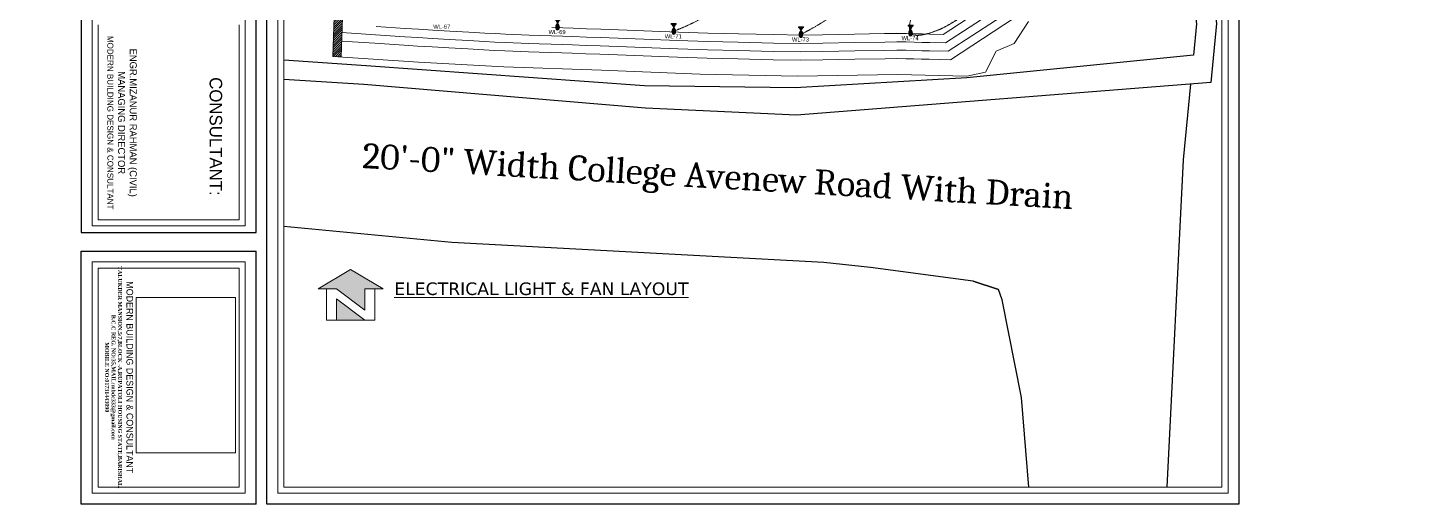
# Model space of a CAD drawing. Header units: inches. Extents: x 109699 to 44449955, y -10987 to 15824140.
# Drawn here: x 192143 to 193801, y -4569 to -4000 of the extents above; entities that cross this region are included whole.
import ezdxf

# ---------------------------------------------------------------- set-up
doc = ezdxf.new("R2010")
doc.units = ezdxf.units.IN
doc.header["$LTSCALE"] = 5
doc.header["$MEASUREMENT"] = 0
doc.linetypes.add('DASHED2', pattern=[0.375, 0.25, -0.125])
doc.layers.get('0').update_dxf_attribs({"color": 123})
for name, color, linetype, lineweight in [('@NORMAL', 7, 'Continuous', 5), ('dimen', 20, 'Continuous', 15), ('E-Con-Point', 5, 'DASHED2', 13), ('E-WL-Wall-Light', 232, 'Continuous', 15), ('HATCH2', 253, 'Continuous', 15), ('leter', 140, 'Continuous', 13), ('Road (Pucca)', 202, 'Continuous', 25), ('STAIR', 8, 'Continuous', 13), ('Text', 7, 'Continuous', 0), ('Wall-01', 250, 'Continuous', 50), ('WALL-1', 8, 'Continuous', 9)]:
    doc.layers.add(name, color=color, linetype=linetype, lineweight=lineweight)
doc.styles.add('AR8', font='swisscl.ttf')
doc.styles.get("Standard").update_dxf_attribs({"font": 'times.ttf'})
doc.styles.add('text', font='arial.ttf')
picture_1 = doc.add_image_def('image1.png', size_in_pixel=(745, 477))

# ---------------------------------------------------------------- blocks, each defined once
blk = doc.blocks.new('zxczxczxcz')
at = {"layer": '@NORMAL'}
for points in [[(177327.5, -15450.1), (175295.2, -15450.1), (175295.2, -14276.8), (177327.5, -14276.8)], [(177319.9, -15442.5), (175302.8, -15442.5), (175302.8, -14284.5), (177319.9, -14284.5)]]:
    blk.add_lwpolyline(points, close=True, dxfattribs=at)
at = {"layer": 'Text', "lineweight": 30}
for p, q in [((177028.8, -15692.6), (177028.8, -15476.8)), ((177340.9, -15476.8), (177028.8, -15476.8)), ((177340.9, -15476.8), (177340.9, -15692.6)), ((177340.9, -15692.6), (177028.8, -15692.6))]:
    blk.add_line(p, q, dxfattribs=at)
at = {"layer": 'Text'}
for p, q in [((177340.9, -15692.6), (177340.9, -15476.8)), ((177340.9, -15692.6), (177340.9, -15476.8)), ((176742, -15490.2), (176997.7, -15490.2)), ((176749.6, -15497.8), (176990.1, -15497.8)), ((176990.1, -15497.8), (176990.1, -15671.6)), ((176997.7, -15490.2), (176997.7, -15679.2)), ((177042.2, -15490.2), (177327.5, -15490.2)), ((177042.2, -15679.2), (177042.2, -15490.2)), ((177049.8, -15497.8), (177319.9, -15497.8)), ((177049.8, -15671.6), (177049.8, -15497.8)), ((177319.9, -15497.8), (177319.9, -15671.6)), ((177327.5, -15490.2), (177327.5, -15679.2)), ((176990.1, -15671.6), (176749.6, -15671.6)), ((177319.9, -15671.6), (177049.8, -15671.6)), ((176997.7, -15679.2), (176742, -15679.2)), ((177327.5, -15679.2), (177042.2, -15679.2))]:
    blk.add_line(p, q, dxfattribs=at)
at = {"layer": 'Text', "lineweight": 30}
blk.add_lwpolyline([(177005.9, -15476.8), (175281.8, -15476.8), (175281.8, -15692.6), (177005.9, -15692.6)], close=True, dxfattribs=at)
at = {"layer": 'Text'}
blk.add_lwpolyline([(176997.7, -15490.2), (175295.2, -15490.2), (175295.2, -15679.2), (176997.7, -15679.2)], close=True, dxfattribs=at)
at = {"layer": 'WALL-1', "lineweight": 30}
blk.add_line((177340.9, -14263.5), (177340.9, -15463.5), dxfattribs=at)
blk.add_lwpolyline([(177340.9, -15463.5), (175281.8, -15463.5), (175281.8, -14263.5), (177340.9, -14263.5)], close=True, dxfattribs=at)
at = {"layer": 'leter', "insert": (177184.4, -15628.6), "char_height": 3.9766, "width": 400.68, "attachment_point": 2}
blk.add_mtext('{\\fFranklin Gothic Medium|b0|i0|c0|p34;\\H2.066x;\\C5;MODERN BUILDING DESIGN & CONSULTANT\\H1.2x; \\C256; \\P\\fTimes New Roman|b1|i0|c0|p18;\\H0.4899x;\\C7;TALUKDER MANSION,5/7,BLOCK -A,RUPATOLI HOUSING STATE,BARISHAL.\\PB.C.C REG. NO:35,MAIL:mbdc333@gmail.com\\PMOBILE NO:01731443090\\P\\fFranklin Gothic Medium|b0|i0|c0|p34;\\H0.8231x;\\C256;                             }', dxfattribs=at)
at = {"layer": 'Text'}
for s, insert, char_height, width, attachment_point in [('{\\fFranklin Gothic Medium|b0|i0|c0|p34;\\C1;CONSULTANT:}', (176814.3, -15518.7, 279.5), 15.479, 414.227, 1), ('{\\fFranklin Gothic Medium|b0|i0|c0|p34;\\C0;ENGR.MIZANUR RAHMAN (CIVIL)\\PMANAGING DIRECTOR\\P\\H0.8571x;MODERN BUILDING DESIGN & CONSULTANT}', (176870.4, -15624.1, -11.9), 8.668, 331.382, 2)]:
    blk.add_mtext(s, dxfattribs=dict(at, insert=insert, char_height=char_height, width=width, attachment_point=attachment_point))
at = {"layer": '@NORMAL', "color": 0}
image = blk.add_image(picture_1, insert=(177085.8, -15624.9), size_in_units=(191.9, 122.8), rotation=0, dxfattribs=dict(at, brightness=35, contrast=59))
image.dxf.flags = 7
blk = doc.blocks.new('mnb')
at = {"layer": 'dimen'}
h = blk.add_hatch(color=256, dxfattribs=at)
h.paths.add_polyline_path([(-27.5, 26.5), (-11.9, 26.5), (11.9, 8.5), (11.9, 26.5), (27.5, 26.5), (0, 42.8)])
h.paths.add_polyline_path([(11.9, 0), (-11.9, 18), (-11.9, 0)])
for p, q in [((0, 42.8), (-27.5, 26.5)), ((0, 42.8), (27.5, 26.5)), ((-27.5, 26.5), (-11.9, 26.5)), ((-27.5, 26.5), (-11.9, 26.5)), ((-13.3, 26.5), (-27.5, 26.5)), ((-20.4, 26.5), (-20.4, 0)), ((-11.9, 26.5), (-13.3, 26.5)), ((-11.9, 26.5), (-13.3, 26.5)), ((11.9, 8.5), (-11.9, 26.5)), ((11.9, 26.5), (27.5, 26.5)), ((11.9, 26.5), (11.9, 8.5)), ((13.4, 26.5), (27.5, 26.5)), ((20.4, 26.5), (20.4, 0)), ((-11.9, 18), (11.9, 0)), ((-11.9, 18), (-11.9, 0)), ((-20.4, 0), (20.4, 0))]:
    blk.add_line(p, q, dxfattribs=at)
blk = doc.blocks.new('mlll')
at = {"layer": 'dimen'}
h = blk.add_hatch(color=256, dxfattribs=at)
h.paths.add_polyline_path([(32429.3, -2547004.5), (32451.4, -2547004.5), (32485.1, -2547030), (32485.1, -2547004.5), (32507.1, -2547004.5), (32468.2, -2546981.4)])
h.paths.add_polyline_path([(32485.1, -2547042), (32451.4, -2547016.5), (32451.4, -2547042)])
for p, q in [((32468.2, -2546981.4), (32429.3, -2547004.5)), ((32468.2, -2546981.4), (32507.1, -2547004.5)), ((32429.3, -2547004.5), (32451.4, -2547004.5)), ((32429.3, -2547004.5), (32451.4, -2547004.5)), ((32449.4, -2547004.5), (32429.3, -2547004.5)), ((32451.4, -2547004.5), (32449.4, -2547004.5)), ((32451.4, -2547004.5), (32449.4, -2547004.5)), ((32485.1, -2547030), (32451.4, -2547004.5)), ((32485.1, -2547004.5), (32507.1, -2547004.5)), ((32485.1, -2547004.5), (32485.1, -2547030)), ((32487.1, -2547004.5), (32507.1, -2547004.5)), ((32497.1, -2547004.5), (32497.1, -2547042)), ((32451.4, -2547016.5), (32485.1, -2547042)), ((32451.4, -2547016.5), (32451.4, -2547042))]:
    blk.add_line(p, q, dxfattribs=at)
at = {"layer": 'Wall-01', "xscale": 1.415232000028482, "yscale": 1.415232000028482, "zscale": 1.415232000028482}
blk.add_blockref('mnb', (32468.2, -2547042), dxfattribs=at)
blk = doc.blocks.new('E-W-LIGHT')
at = {"linetype": 'ByBlock', "ltscale": 0.5}
h = blk.add_hatch(color=256, dxfattribs=at)
h.dxf.hatch_style = 1
h.set_gradient(color1=(255, 255, 255), color2=(255, 255, 0), name='CYLINDER')
edge = h.paths.add_edge_path()
edge.add_spline(control_points=[(-96.7, 1.2), (-96.9, 1.2), (-97.1, 1.2), (-97.5, 1.1), (-97.7, 0.9), (-98.2, 0.6), (-98.4, 0.4), (-98.9, -0.2), (-99.2, -0.6), (-99.8, -1.6), (-100.1, -2.5), (-100.7, -4.4), (-100.8, -5.4), (-101, -7.6), (-101, -8.7), (-100.7, -10.8), (-100.5, -11.8), (-99.9, -13.6), (-99.5, -14.4), (-98.8, -15.5), (-98.5, -15.8), (-97.8, -16.4), (-97.5, -16.5), (-97, -16.7), (-96.8, -16.7), (-96.4, -16.7), (-96.2, -16.7), (-95.8, -16.5), (-95.5, -16.3), (-95, -15.9), (-94.7, -15.6), (-94.2, -14.8), (-93.9, -14.4), (-93.3, -13.1), (-93, -12.1), (-92.6, -10), (-92.5, -8.9), (-92.5, -6.6), (-92.6, -5.5), (-93, -3.4), (-93.3, -2.4), (-94, -1), (-94.3, -0.4), (-95.1, 0.5), (-95.4, 0.8), (-96, 1.1), (-96.2, 1.2), (-96.5, 1.2), (-96.6, 1.2), (-96.7, 1.2)], knot_values=[0, 0, 0, 0, 0.194198, 0.194198, 0.388396, 0.388396, 0.582593, 0.582593, 0.776791, 0.776791, 1.110217, 1.110217, 1.443642, 1.443642, 1.777067, 1.777067, 2.110493, 2.110493, 2.443918, 2.443918, 2.701496, 2.701496, 2.959074, 2.959074, 3.169612, 3.169612, 3.38015, 3.38015, 3.590688, 3.590688, 3.801226, 3.801226, 4.011764, 4.011764, 4.36014, 4.36014, 4.708517, 4.708517, 5.056894, 5.056894, 5.405271, 5.405271, 5.69308, 5.69308, 5.980888, 5.980888, 6.192897, 6.192897, 6.283185, 6.283185, 6.283185, 6.283185], degree=3, periodic=0)
at = {"layer": 'E-WL-Wall-Light', "linetype": 'ByBlock', "ltscale": 0.5}
h = blk.add_hatch(color=256, dxfattribs=at)
h.dxf.hatch_style = 1
edge = h.paths.add_edge_path()
edge.add_ellipse((-96.7, -7.7), major_axis=(0, 10.7), ratio=0.5593, start_angle=187.7377, end_angle=531.0374)
edge.add_arc((-112, -18.5), 14.4, -60.536, 0.5737, ccw=False)
edge.add_line((-104.9, -31), (-104.9, -33.1))
edge.add_line((-104.9, -33.1), (-88.6, -33.1))
edge.add_line((-88.6, -33.1), (-88.6, -31))
edge.add_arc((-81.5, -18.5), 14.4, 179.5596, 240.536, ccw=False)
edge = h.paths.add_edge_path(flags=16)
edge.add_spline(control_points=[(-96.7, 1.2), (-96.9, 1.2), (-97.1, 1.2), (-97.5, 1.1), (-97.7, 0.9), (-98.2, 0.6), (-98.4, 0.4), (-98.9, -0.2), (-99.2, -0.6), (-99.8, -1.6), (-100.1, -2.5), (-100.7, -4.4), (-100.8, -5.4), (-101, -7.6), (-101, -8.7), (-100.7, -10.8), (-100.5, -11.8), (-99.9, -13.6), (-99.5, -14.4), (-98.8, -15.5), (-98.5, -15.8), (-97.8, -16.4), (-97.5, -16.5), (-97, -16.7), (-96.8, -16.7), (-96.4, -16.7), (-96.2, -16.7), (-95.8, -16.5), (-95.5, -16.3), (-95, -15.9), (-94.7, -15.6), (-94.2, -14.8), (-93.9, -14.4), (-93.3, -13.1), (-93, -12.1), (-92.6, -10), (-92.5, -8.9), (-92.5, -6.6), (-92.6, -5.5), (-93, -3.4), (-93.3, -2.4), (-94, -1), (-94.3, -0.4), (-95.1, 0.5), (-95.4, 0.8), (-96, 1.1), (-96.2, 1.2), (-96.5, 1.2), (-96.6, 1.2), (-96.7, 1.2)], knot_values=[0, 0, 0, 0, 0.194198, 0.194198, 0.388396, 0.388396, 0.582593, 0.582593, 0.776791, 0.776791, 1.110217, 1.110217, 1.443642, 1.443642, 1.777067, 1.777067, 2.110493, 2.110493, 2.443918, 2.443918, 2.701496, 2.701496, 2.959074, 2.959074, 3.169612, 3.169612, 3.38015, 3.38015, 3.590688, 3.590688, 3.801226, 3.801226, 4.011764, 4.011764, 4.36014, 4.36014, 4.708517, 4.708517, 5.056894, 5.056894, 5.405271, 5.405271, 5.69308, 5.69308, 5.980888, 5.980888, 6.192897, 6.192897, 6.283185, 6.283185, 6.283185, 6.283185], degree=3, periodic=0)
for p, q in [((-104.9, -31), (-104.9, -33.1)), ((-104.9, -33.1), (-88.6, -33.1)), ((-88.6, -33.1), (-88.6, -31))]:
    blk.add_line(p, q)
at = {"linetype": 'ByBlock', "ltscale": 0.5}
for centre, start, end in [((-112, -18.5), 299.464, 0.5737), ((-81.5, -18.5), 179.4263, 240.536)]:
    blk.add_arc(centre, 14.4, start, end, dxfattribs=at)
blk.add_ellipse((-96.7, -7.7), major_axis=(0, 10.7), ratio=0.5593, start_param=3.276641, end_param=9.268351, dxfattribs=at)
blk.add_open_spline([(-96.7, 1.2), (-96.9, 1.2), (-97.1, 1.2), (-97.5, 1.1), (-97.7, 0.9), (-98.2, 0.6), (-98.4, 0.4), (-98.9, -0.2), (-99.2, -0.6), (-99.8, -1.6), (-100.1, -2.5), (-100.7, -4.4), (-100.8, -5.4), (-101, -7.6), (-101, -8.7), (-100.7, -10.8), (-100.5, -11.8), (-99.9, -13.6), (-99.5, -14.4), (-98.8, -15.5), (-98.5, -15.8), (-97.8, -16.4), (-97.5, -16.5), (-97, -16.7), (-96.8, -16.7), (-96.4, -16.7), (-96.2, -16.7), (-95.8, -16.5), (-95.5, -16.3), (-95, -15.9), (-94.7, -15.6), (-94.2, -14.8), (-93.9, -14.4), (-93.3, -13.1), (-93, -12.1), (-92.6, -10), (-92.5, -8.9), (-92.5, -6.6), (-92.6, -5.5), (-93, -3.4), (-93.3, -2.4), (-94, -1), (-94.3, -0.4), (-95.1, 0.5), (-95.4, 0.8), (-96, 1.1), (-96.2, 1.2), (-96.5, 1.2), (-96.6, 1.2), (-96.7, 1.2)], degree=3, knots=[0, 0, 0, 0, 0.194198, 0.194198, 0.388396, 0.388396, 0.582593, 0.582593, 0.776791, 0.776791, 1.110217, 1.110217, 1.443642, 1.443642, 1.777067, 1.777067, 2.110493, 2.110493, 2.443918, 2.443918, 2.701496, 2.701496, 2.959074, 2.959074, 3.169612, 3.169612, 3.38015, 3.38015, 3.590688, 3.590688, 3.801226, 3.801226, 4.011764, 4.011764, 4.36014, 4.36014, 4.708517, 4.708517, 5.056894, 5.056894, 5.405271, 5.405271, 5.69308, 5.69308, 5.980888, 5.980888, 6.192897, 6.192897, 6.283185, 6.283185, 6.283185, 6.283185], dxfattribs=at)

msp = doc.modelspace()

# ---------------------------------------------------------------- hatches: boundary and pattern name
at = {"layer": 'HATCH2'}
h = msp.add_hatch(dxfattribs=at)
h.set_pattern_fill('ANSI31', color=256, scale=15)
h.set_pattern_definition([(45, (140774.1269, 2531389.2565), (-1.3258252147, 1.3258252147), [])])
h.paths.add_polyline_path([(192507.1, -4034), (192508.6, -3989), (192511, -3920.1), (192512.3, -3884.6), (192513.1, -3809.4), (192513.5, -3777.2), (192508.6, -3709.2), (192504.3, -3643), (192500.4, -3582), (192497.2, -3523.7), (192494.9, -3482.3), (192493.5, -3458), (192491.8, -3374.1), (192490.7, -3316.5), (192486.2, -3233.8), (192485.2, -3215.6), (192483.3, -3151.9), (192481.7, -3096.9), (192480.1, -3047.6), (192479.3, -3021.7), (192477.4, -2963.9), (192476.4, -2931.2), (192766.4, -2911.3), (192880.3, -2903.5), (193086.6, -2889.4), (193240.7, -2878.8), (193242.5, -2888.7), (193193.4, -2892.1), (193115.6, -2897.4), (193017.6, -2904.1), (192894.6, -2912.6), (192661.6, -2928.6), (192486.7, -2940.5), (192490.3, -3055.3), (192493.5, -3161), (192495.3, -3217.2), (192497.8, -3263.2), (192500.7, -3316.1), (192503.5, -3457.6), (192510.4, -3581.4), (192522.9, -3769), (192522.6, -3856.8), (192518.7, -3985.9), (192517.1, -4034.7)])

# ---------------------------------------------------------------- linework, layer by layer
at = {"layer": 'E-Con-Point', "ltscale": 0.5}
for points in [[(192921, -3855.6, 0.1), (192919.2, -3848.1, 0), (192888.9, -3843.5), (192857.5, -3847.9), (192852.3, -3857.6, 0.1), (192852, -3872.7), (192851.4, -3909.3, 0), (192851.4, -3915.7, 0), (192881.4, -3922.5), (192914.6, -3922.4), (192956.9, -3926.1), (192972.2, -3942, 0), (192968.3, -3967.1), (192914.7, -4004, 0.3)], [(193065.5, -3857, 0.1), (193054.2, -3872.4), (193031, -3884.7, 0), (193004.5, -3883.9), (192997.2, -3861.3, 0.1), (192989.8, -3896.5, 0), (192988.4, -3910.2, 0), (192989.8, -3920.5, 0), (193004.9, -3925.2), (193026.8, -3924.1), (193061.3, -3922.4), (193097.8, -3926.5), (193129.5, -3941.3, 0.2), (193123.7, -3962.7), (193092.1, -3993.6), (193066.8, -4007.8, 0.3)], [(193150.8, -3861.3, 0.1), (193155.2, -3882), (193165.5, -3883.5), (193190.6, -3873.5), (193208.4, -3861.6, 0), (193225, -3855.6, 0.1), (193235.5, -3855.6, 0.1), (193272.8, -3878.2), (193284.3, -3892.7), (193292.9, -3919.9), (193294.5, -3931.3, 11.1), (193294, -3955.2), (193289, -3969.5, 0.3), (193279.2, -3977.3, 0.3), (193265.8, -3983.5), (193240.4, -3998), (193224.6, -4004.9), (193197.8, -4006.1, 0.3), (193198.5, -3987.2), (193209.4, -3942.6), (193212.4, -3904.6), (193176.9, -3908.3), (193145.7, -3919.1, 0.2), (193147.1, -3933.1, 0.2)]]:
    msp.add_spline(points, degree=3, dxfattribs=at)
at = {"layer": 'Road (Pucca)', "color": 8, "ltscale": 0.3}
for points in [[(193331.3, -2595.6), (193357.4, -2739.8), (193456.1, -3304.5), (193495.9, -3660.2), (193539.4, -3995.2), (193535.8, -4032.7)], [(193355.7, -2595.6), (193381, -2735.6), (193479.8, -3301.1), (193519.8, -3657.3), (193563.6, -3994.8), (193556.7, -4065.3)], [(193535.8, -4032.7), (193264.9, -4059.5), (193059.7, -4071.6), (192879.7, -4069.1), (192547.2, -4045.3), (192448.7, -4038.6)], [(193556.7, -4065.3), (193061.3, -4104.2), (192880.8, -4096), (192544.5, -4067.7), (192448.7, -4061.5)], [(193532.4, -4067.2), (193523.7, -4157.7), (193504, -4548.5)], [(193272.6, -4302.5), (193149.7, -4286.2), (193094, -4280), (192649.5, -4256.1), (192448.7, -4237.3)], [(193339.3, -4548.5), (193330.2, -4441.3), (193307.4, -4324.8), (193302.9, -4312.4), (193272.6, -4302.5), (193302.9, -4312.4)]]:
    msp.add_lwpolyline(points, dxfattribs=at)
at = {"layer": 'STAIR'}
for p, q in [((193236.8, -4007.8, 0.3), (193312.7, -3958.3, 0.3)), ((193239.7, -4017.9, 0.3), (193320, -3965.5, 0.3)), ((193242.6, -4028, 0.3), (193327.4, -3972.7, 0.3)), ((193245.4, -4038, 0.3), (193334.7, -3979.8, 0.3))]:
    msp.add_line(p, q, dxfattribs=at)
at = {"layer": 'STAIR', "elevation": 0.3}
for points in [[(192518.1, -4005.7), (192558.3, -4008.3), (192593.2, -4010.7), (192609, -4011.7), (192626.3, -4012.7), (192646.4, -4013.8), (192669.2, -4015.1), (192688.5, -4016.2), (192700.9, -4016.9), (192713.2, -4017.6), (192732.3, -4018.3), (192741.6, -4018.6), (192754, -4019), (192768.3, -4019.5), (192781.4, -4020), (192793.7, -4020.4), (192809.9, -4021), (192826.7, -4021.5), (192858.2, -4022.7), (192888.4, -4023.9), (192919.5, -4025.1), (192954.9, -4026.3), (192991.5, -4027.1), (193033.8, -4028.1), (193066.5, -4028.7), (193092.9, -4028.2), (193131, -4027.5), (193167, -4026.9), (193181.4, -4026.6), (193192.2, -4026.8), (193202, -4027), (193211.2, -4027.3), (193220.4, -4027.5), (193242.6, -4028)], [(192558.9, -3998.4), (192593.9, -4000.7), (192609.6, -4001.7), (192626.9, -4002.7), (192647, -4003.9), (192669.8, -4005.1), (192689.1, -4006.2), (192701.5, -4006.9), (192713.6, -4007.6), (192732.7, -4008.3), (192742, -4008.6), (192754.3, -4009), (192768.6, -4009.5), (192781.7, -4010), (192794, -4010.4), (192810.3, -4011), (192827.1, -4011.5), (192858.6, -4012.7), (192888.8, -4013.9), (192919.9, -4015.1), (192955.2, -4016.3), (192991.8, -4017.1), (193034, -4018.1), (193066.5, -4018.7), (193092.7, -4018.2), (193130.8, -4017.5), (193166.8, -4016.9), (193181.4, -4016.6), (193192.5, -4016.8), (193202.2, -4017), (193211.4, -4017.3), (193220.6, -4017.5), (193239.7, -4017.9)], [(192769, -3999.5), (192782, -4000), (192794.3, -4000.4), (192810.6, -4001), (192827.4, -4001.6), (192859, -4002.7), (192889.1, -4003.9), (192920.2, -4005.1), (192955.5, -4006.3), (192992, -4007.1), (193034.2, -4008.1), (193066.5, -4008.7), (193092.5, -4008.2), (193130.7, -4007.5), (193166.6, -4006.9), (193181.4, -4006.6), (193192.7, -4006.8), (193202.5, -4007), (193211.6, -4007.3), (193220.8, -4007.5), (193236.8, -4007.8)], [(192517.7, -4015.7), (192557.6, -4018.3), (192592.6, -4020.6), (192608.3, -4021.7), (192625.8, -4022.7), (192645.9, -4023.8), (192668.7, -4025.1), (192687.9, -4026.2), (192700.3, -4026.9), (192712.7, -4027.6), (192732, -4028.3), (192741.3, -4028.6), (192753.7, -4029), (192768, -4029.5), (192781, -4030), (192793.3, -4030.4), (192809.6, -4031), (192826.3, -4031.5), (192857.8, -4032.7), (192888, -4033.9), (192919.1, -4035), (192954.6, -4036.3), (192991.3, -4037.1), (193033.6, -4038.1), (193066.5, -4038.7), (193093, -4038.2), (193131.2, -4037.5), (193167.2, -4036.9), (193181.4, -4036.6), (193192, -4036.8), (193201.8, -4037), (193211, -4037.2), (193220.1, -4037.5), (193245.4, -4038)]]:
    msp.add_lwpolyline(points, dxfattribs=at)
at = {"layer": 'WALL-1'}
for points in [[(192517.1, -4034.5), (192522.4, -3881.8), (192523.5, -3776.9), (192517.6, -3694.8), (192510.4, -3581.4), (192503.5, -3457.6), (192500.7, -3316.1), (192494.9, -3210.2), (192492.1, -3111.8), (192486.7, -2940.5), (193242.5, -2888.7)], [(193338.7, -3992.5), (193321.4, -4018.5), (193300.1, -4027.7), (193287.3, -4052.8), (193264.9, -4057.5), (193182.3, -4055.6), (193062.6, -4057.7), (192946.1, -4055.1), (192828.5, -4050.6), (192711.8, -4046.6), (192609.5, -4040.8), (192507.1, -4034), (192512.4, -3881.6)]]:
    msp.add_lwpolyline(points, dxfattribs=at)

# ---------------------------------------------------------------- block references
at = {"layer": '@NORMAL'}
msp.add_blockref('mlll', (160060.3, 2542692.8, 17.1), dxfattribs=at)
at = {"layer": 'E-WL-Wall-Light', "xscale": 0.3601041968213394, "yscale": 0.3601041968213394, "zscale": 0.3601041968213394, "rotation": 180}
for p in [(192741, -4001.7, 0.3), (192879.9, -4006.8, 0.3), (193031.9, -4010.6, 0.3), (193162.9, -4008.8, 0.3)]:
    msp.add_blockref('E-W-LIGHT', p, dxfattribs=at)
at = {"layer": 'WALL-1', "linetype": 'Continuous', "xscale": 0.9681819840000001, "yscale": 0.9681819840000001, "zscale": 0.9681819840000001, "rotation": 270}
msp.add_blockref('zxczxczxcz', (207399.9, 167129.5), dxfattribs=at)

# ---------------------------------------------------------------- texts
at = {"layer": 'E-WL-Wall-Light', "char_height": 5, "width": 24.085, "attachment_point": 1}
for s, insert in [('{\\fCentury Gothic|b0|i0|c0|p34;WL-67}', (192627.3, -3996.1, 0.3)), ('{\\fCentury Gothic|b0|i0|c0|p34;WL-69}', (192765.1, -4002.5, 0.3)), ('{\\fCentury Gothic|b0|i0|c0|p34;WL-71}', (192904, -4007.6, 0.3)), ('{\\fCentury Gothic|b0|i0|c0|p34;WL-73}', (193056, -4011.4, 0.3)), ('{\\fCentury Gothic|b0|i0|c0|p34;WL-74}', (193187, -4009.7, 0.3))]:
    msp.add_mtext(s, dxfattribs=dict(at, insert=insert))
at = {"layer": 'Text', "color": 1, "insert": (192543.7, -4137.4, 16.8), "char_height": 30, "attachment_point": 1, "rotation": 356.684, "style": 'text'}
msp.add_mtext_dynamic_manual_height_columns('\\pt23.5299;{\\fCambria|b0|i0|c0|p18;\\C8;20\'-0" Width College Avenew Road With Drain}', width=920.593, gutter_width=1, heights=[0], dxfattribs=at)
at = {"layer": 'Text', "insert": (192580.7, -4304, 1345.9), "char_height": 15, "width": 856.591, "attachment_point": 1, "style": 'AR8'}
msp.add_mtext('\\A1;{\\fVerdana|b0|i0|c0|p34;\\LELECTRICAL LIGHT & FAN LAYOUT }', dxfattribs=at)

doc.saveas('drawing.dxf')
